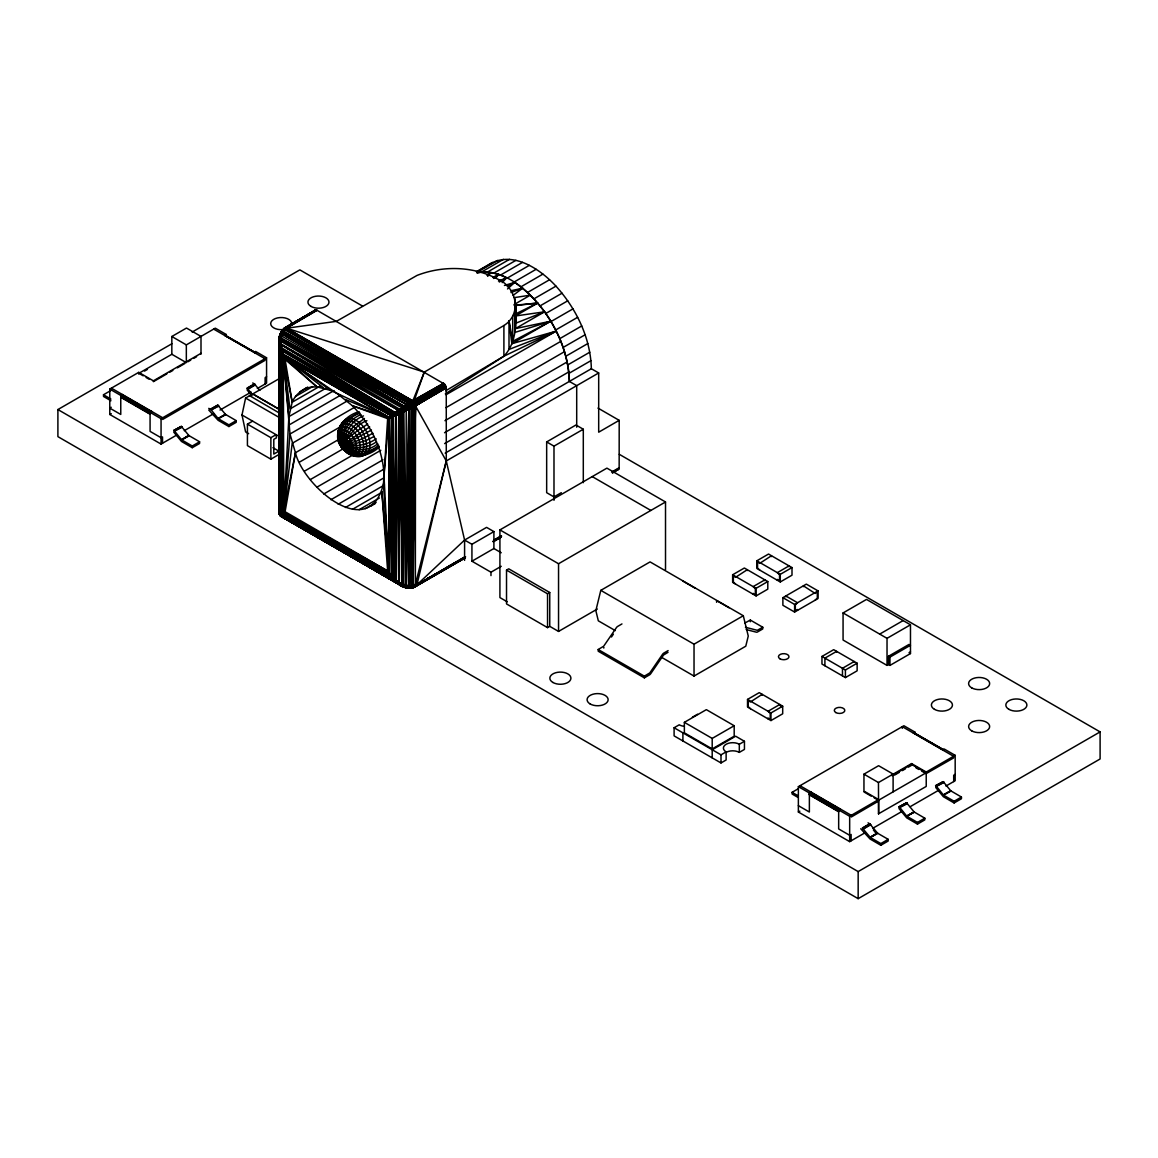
<?xml version="1.0" encoding="UTF-8"?>
<svg xmlns="http://www.w3.org/2000/svg" width="1158" height="1158" viewBox="0 0 1158 1158"><rect width="100%" height="100%" fill="white"/><g stroke="black" fill="none" stroke-linecap="round" stroke-linejoin="round"><path stroke-width="1.5" d="M282.899 516.048C277.283 517.148 280.743 510.982 285.085 511.72L387.655 570.937C393.213 578.739 401.623 586.73 411.756 586.831C422.945 584.095 407.587 590.739 404.012 586.947L281.047 516.396L279.165 512.994L279.02 341.321L281.857 332.317L286.272 326.932L281.712 331.159L279.107 339.236L279.44 514.659L401.623 585.948L408.007 587.902L415.722 586.527L410.236 588.018L402.622 586.266L393.662 579.13L389.016 572.863L389.175 418.096L391.288 415.679L282.914 354.174C281.481 349.455 276.009 336.254 282.523 334.083L406.675 404.605L282.668 333.634L283.073 330.609L286.272 326.932L316.554 310.026L444.6 384.166L446.264 387.872L446.279 460.956L464.59 540.062L464.59 560.371M279.686 514.094L280.279 349.267L283.305 356.476L289.992 434.018L295.435 452.735L285.085 511.72L279.86 514.485L283.797 512.154L288.892 416.634L292.192 402.202L285.085 359.429C280.931 351.019 278.76 340.061 283.739 331.564L286.084 328.018L317.046 310.214L286.692 328.206L283.03 332.288C276.574 333.518 280.164 344.939 280.279 349.267L279.324 514.398L400.306 585.253L407.196 587.338L412.726 587.627L405.387 586.643L398.873 582.112L400.306 413.507L402.318 583.979L402.333 412.581L400.321 409.194L412.668 400.842L443.63 383.298L412.668 400.842L286.648 328.235C274.736 331.362 278.788 351.815 285.085 359.429L316.887 386.83L330.913 390.478L388.856 417.647L411.119 408.296L446.264 387.872L411.119 408.296L396.094 415.013L395.312 579.449L392.576 416.793L392.07 576.423C396.76 584.819 409.179 591.796 416.952 584.79L465.473 556.926M413.768 585.977L409.324 585.962L409.324 409.208L406.371 585.47C404.504 590.117 393.213 581.244 406.299 587.642C411.061 589.813 412.653 584.747 416.952 584.79L465.502 556.766M285.302 328.192L316.076 309.953L284.086 328.423L281.655 334.069L280.439 342.652L282.914 354.174L284.159 357.446L338.194 394.357L352.466 405.807L387.655 418.646L396.094 415.013L446.177 387.235L412.566 407.529L412.566 585.905L415.447 405.966L414.68 403.549L412.61 400.885L286.692 328.206L282.422 332.259C278.412 341.002 280.279 351.395 285.085 359.429L280.193 345.2L280.453 334.401L279.02 341.321L279.773 347.516L279.339 513.095L281.047 516.396L285.085 511.72L279.816 513.11L280.598 350.367C278.513 342.03 280.077 334.879 284.694 328.003L280.135 336.312L281.003 341.407L398.439 410.279L387.655 418.646L383.443 483.827L389.016 572.863C393.373 577.958 402.955 590.725 410.135 586.295L399.872 583.357L393.677 578.059L392.576 416.793M661.623 657.353L694.033 676.069L694.033 644.195L600.799 590.363L595.849 610.671L598.324 620.818L615.303 630.618M279.223 514.138L279.353 337.861L283.16 329.379L279.556 336.732L279.454 345.735C279.049 337.846 279.092 330.088 286.648 328.235L284.94 329.885L411.351 402.289L413.811 406.863L446.177 387.235L401.218 413.088L402.318 583.979M279.831 338.411L279.078 341.132L280.685 350.309L281.51 512.806L281.741 353.32L283.739 512.169L285.056 511.72L283.797 512.154L283.305 356.476L283.753 357.214L282.914 354.174L391.722 415.331L281.756 349.716L393.358 414.361L444.122 383.689L404.012 406.661L406.226 410.482L405.879 585.311L411.452 587.323L416.431 586.122C408.716 589.567 400.784 585.137 394.675 580.867L281.524 515.209L280.685 513.255L280.598 350.367C279.7 344.693 276.805 331.839 284.593 330.377L286.692 328.206L424.291 372.123L503.904 325.528C522.562 313.876 516.497 286.779 497.564 279.049C473.072 266.022 442.747 265.443 417.068 275.401L336.37 321.359L286.692 328.206M409.324 409.208L408.76 585.934L406.472 587.642L400.306 585.253M404.547 587.077L410.873 587.844L403.389 585.876L396.326 580.317L398.757 414.202C384.152 419.789 403.983 408.123 398.757 414.202L398.757 582.04L400.306 413.507L401.71 584.631C405.271 586.049 413.102 590.45 415.433 585.47M409.44 403.114L412.566 407.529L411.047 586.049L413.435 586.845L416.692 585.76L409.7 587.077L400.842 585.21M408.209 586.093L409.324 585.962L411.119 408.296L415.027 404.316M501.226 552.757L493.901 548.516L493.901 531.594L486.577 527.368L464.59 540.062L416.952 584.79L415.288 586.078L413.189 585.847L415.433 405.705L412.566 585.905L413.768 406.617M416.431 586.122L411.611 587.092L406.371 585.47L408.788 409.483L416.431 402.854L445.425 385.31L414.014 402.448L387.655 418.646C397.44 417.112 421.903 394.632 395.312 412.566L393.358 414.361L395.037 413.174L393.807 415.273L389.175 418.081L391.216 575.54L396.094 580.447L395.877 414.738M285.085 359.429L280.728 347.545L281.032 344.606L394.067 413.522L281.336 347.617L281.032 344.273L398.439 410.279L281.119 340.22L281.162 338.049L403.476 406.748L404.345 406.154L282.523 334.083L406.574 404.663L414.014 402.448M409.324 585.962L412.566 407.529M281.64 513.197L281.741 353.32L282.711 512.922L284.014 512.632L391.303 576.872L281.77 514.905C278.108 517.901 281.915 513.11 285.085 511.72L281.64 513.197L279.454 513.284L279.339 512.256L279.802 514.369M279.874 512.01L279.02 513.052L280.019 515.368L280.873 514.992L399.264 584.616L402.376 586.281L405.879 585.311L408.788 409.483L407.008 407.486L396.702 411.741L395.168 413.493L405.039 408.615L401.406 411.365M279.44 340.785L279.961 336.399M576.698 427.215L576.698 385.657L569.374 381.431C568.911 356.288 558.836 332.172 544.564 311.806L515.773 323.198L515.773 304.438C516.41 322.069 516.946 342.392 503.904 356.215L445.323 393.865M280.222 338.266L279.961 345.33L281.843 353.552L283.739 512.169L295.435 452.735L340.64 426.636M281.712 331.159L279.396 337.253L282.798 329.683M379.202 447.089C370.618 455.499 351.149 461.579 343.709 448.725C343.347 435.249 350.063 420.976 363.496 415.896M348.934 453.979C336.645 443.094 346.314 419.399 360.992 414.709M176.523 435.162L161.063 444.079L109.778 414.463L109.778 389.088L120.765 395.428L122.372 394.502L120.765 397.295L150.077 414.217L151.684 411.423L150.077 412.349L150.077 431.384L161.063 437.738L162.525 436.884L162.525 443.239M360.095 413.16C346.387 417.169 341.451 431.341 343.694 444.035C345.562 450.404 350.309 456.165 357.373 456.151C379.231 457.12 368.939 426.216 355.81 420.383C341.986 412.364 333.055 434.93 340.047 445.092C365.798 464.546 332.303 413.971 342.421 448.754L344.679 448.826M809.746 793.433L809.37 794.851L838.667 811.772L839.043 810.354L809.746 793.433L810.976 792.058L810.832 793.838M372.934 433.266C362.787 438.564 351.033 445.208 339.323 443.471C333.895 429.198 344.519 415.867 358.806 411.756M376.422 441.835C365.523 449.796 348.269 449.68 338.44 440.199C342.348 415.621 366.131 463.432 343.159 449.405L341.422 442.964L342.29 440.706L345.562 442.602L346.459 445.381L345.2 447.191L342.29 445.208L340.959 446.655L346.98 452.648L342.001 448.117L343.477 446.539L344.577 449.304M339.569 430.515L339.786 427.881C336.964 431.934 337.181 437.507 339.641 441.676C347.472 444.73 349.673 455.702 359.183 455.745C372.21 446.091 353.957 415.983 340.032 426.13C337.412 431.297 337.991 437.71 341.378 442.443M476.951 272.767C505.192 268.352 528.945 290.947 544.564 311.806L515.296 316.004L515.773 304.438M612.437 473.014L619.154 468.281L619.197 420.34L597.977 408.094M410.67 587.946L401.623 585.948L281.104 516.41L281.553 514.745L280.019 515.368L314.629 535.054L281.611 516.28L283.03 515.759M279.758 514.297L280.12 513.761C277.095 512.256 281.901 515.976 284.014 512.632L387.655 570.937L391.216 575.54L389.016 572.863L383.993 475.764L388.914 418.197L401.565 411.597M279.295 338.802L279.02 341.842M282.06 330.87L280.569 336.153L281.003 341.407L279.947 342.84L279.512 338.599M284.086 328.423L285.621 327.338L281.162 332.838L283.942 328.626L315.642 309.997M279.947 335.574L282.566 330.088M406.14 587.598L404.012 586.947M281.423 332.172L284.94 327.931M248.637 433.671L245.597 431.905L241.993 414.984L245.597 398.062L279.136 378.709M279.15 339.019L279.512 336.949L279.657 384.036M280.091 515.455C279.7 513.689 280.25 515.556 280.815 515.715M383.443 483.827C369.185 543.189 303.208 486.114 295.435 452.735M415.36 585.789L416.952 584.79L446.279 460.956L415.505 405.937L415.36 585.789L411.886 586.541L406.371 585.47M283.03 332.288L281.611 335.979L280.135 336.312M279.816 513.11L279.281 513.935L279.165 512.994M339.207 441.878L339.323 443.471M281.119 334.155L283.392 329.277M279.556 336.732L281.437 331.724L285.36 327.7L283.768 329.118M281.162 332.838L282.509 330.32M280.656 334.315L281.148 332.549M279.961 514.673L279.295 513.993M343.159 433.497L342.073 437.058L343.694 444.035C354.536 447.408 366.883 445.208 376.205 438.81M366.912 420.658C354.913 425.029 349.658 436.609 342.29 445.208M338.339 432.47L338.281 440.662L340.047 445.092L340.336 444.382M285.114 329.306L412.61 400.885L411.351 402.289L444.122 383.689M279.802 336.5L280.453 334.401M282.074 513.964L281.77 514.905L281.206 514.282L282.784 513.052M281.032 344.606L394.936 412.856L281.032 344.273L395.312 412.566L406.154 405.951L406.574 404.663L415.722 401.623L445.034 384.702M279.136 513.226L279.281 513.935M280.062 515.585L284.419 512.024M280.569 336.153L285.215 327.902L316.076 309.953L285.505 327.902L282.422 332.259M411.133 402.058L412.755 401.073L424.291 372.123L414.318 400.219L404.012 406.661M280.135 334.648L280.974 332.679M279.454 345.735L279.353 343.202L280.004 347.979L280.193 345.2L281.061 347.371L280.062 340.481L281.119 340.206L403.476 406.748M343.926 440.966L353.233 426.651L364.466 418.501M340.394 425.551C361.296 403.23 383.703 473.275 347.125 452.937M284 330.696L285.794 327.946L316.554 310.026L286.084 328.018M280.554 333.518L282.48 330.566M283.681 330.638L285.505 327.902M334.097 390.536L288.892 416.634L283.305 356.476L292.192 402.202C295.087 395.124 301.152 390.405 307.796 387.119M342.797 422.149C338.454 428.619 339.251 437.898 343.694 444.035L339.641 439.664L337.846 434.815C346.054 417.025 368.273 455.499 348.761 453.704L344.36 447.06L346.3 449.955M280.815 332.824L283.16 329.379M280.67 350.584L281.553 349.817L280.193 345.2M343.709 437.319L345.663 434.438M611.438 637.016L613.378 634.179M314.672 310.764L315.251 310.156L284.463 328.105L286.272 326.932M851.13 840.795L851.13 834.44L849.668 835.294L838.667 828.94L838.667 809.905L840.288 808.979L839.246 810.007L809.934 793.085M281.582 331.333L283.942 328.626L314.918 310.416M285.404 329.422L286.388 328.423M446.004 386.598L416.692 403.505L411.119 408.296L409.86 407.978L407.674 404.243M413.261 401.536L415.288 401.073L414.477 403.172L416.431 402.854L445.743 385.932M407.558 408.427L412.726 404.185L399.857 409.266L396.702 411.741L410.887 405.257L403.896 411.032L390.42 416.894L393.112 414.246L393.59 414.897L388.914 417.618L352.466 405.807C370.589 424.45 383.269 449.463 383.993 475.764M444.6 384.166L407.833 404.489L410.772 402L283.739 331.564L283.377 330.623L285.794 327.946M281.22 515.614C278.615 516.207 284.275 516.786 281.655 515.73M495.581 278.137L498.823 274.432L492.642 277.457M346.531 418.921C340.669 424.393 339.786 433.41 342.29 440.706L340.742 437.579M487.634 276.328L491.122 272.477L486.678 275.039M395.312 413.826C399.09 413.261 399.003 408.76 402.159 407.92L280.887 340.235L280.67 338.136M393.879 415.389L397.541 413.449L396.094 415.013L399.727 412.827L401.218 413.088L403.563 410.54L402.376 408.412M348.587 418.443C342.855 423.958 340.061 433.353 343.477 440.749M502.167 282.624L506.755 277.746L498.447 281.032M282.48 330.812L283.71 329.654M507.522 288.964L514.76 282.364L504.439 285.461M406.226 410.482L416.431 402.854L412.002 407.558M390.362 416.75L388.914 417.618L345.446 399.51M414.68 403.549L403.853 411.872L405.879 585.311L402.333 412.581L404.214 411.466L403.563 410.54M400.726 410.149L413.507 401.812M401.261 411.119L403.071 409.758L398.96 411.553L401.117 410.887L399.452 412.422L408.962 406.357L402.637 408.933M402.188 412.422L403.896 411.032M406.646 587.613C394.024 581.75 395.283 582.517 387.655 570.937L389.016 572.863L381.778 491.064L387.655 570.937L393.662 579.13L399.872 583.357M400.986 410.641L415.722 401.623M281.423 331.955L282.378 331.188M398.034 581.924L398.757 582.04L395.674 580.723L397.208 582.488L393.59 579.174L388.683 572.863L284.057 512.618L282.943 513.284M493.626 278.485L498.823 274.432M393.807 415.273L390.564 417.141L393.445 416.46L397.541 413.449M405.85 587.453L411.582 587.728L415.288 586.57L465.241 557.736M513.11 295.362L522.678 288.197L510.736 290.788M346.126 443.702L371.486 430.038M396.702 411.741L398.569 410.685M345.46 438.332L348.167 436.392M400.986 585.152L403.071 586.093L399.452 583.69L403.389 585.876M414.68 586.99L464.604 558.257M391.129 417.372L392.07 576.423C385.701 570.937 400.422 587.555 402.622 586.266M409.86 586.831L412.002 586.252M413.681 586.281L415.172 585.311L446.279 460.956L598.686 372.963L598.686 432.195L619.197 420.34M487.836 265.457C511.04 249.303 539.787 268.555 555.956 286.142C576.308 308.694 590.638 338.006 591.347 368.736L598.686 372.963M279.758 345.446L283.753 357.214M409.628 403.36L412.668 400.842M399.582 583.589L397.31 582.431L401.117 585.079L395.023 581.07L402.376 586.281M304.684 388.914L310.489 387.163L316.887 386.83L284.159 357.446L388.856 417.647L284.014 357.055L280.265 347.805M302.122 318.566L291.295 324.993L302.122 318.508M305.22 316.727L314.498 311.212M445.729 390.767L503.904 356.215L556.231 331.116L511.836 343.694L508.999 320.737L508.999 349.441L556.231 331.116L445.989 394.762M343.304 421.498L359.342 412.176M416.952 584.79L464.59 556.984M280.685 350.309L282.711 354.869L281.64 352.597M367.651 424.103L357.373 430.776L344.36 441.27M464.821 557.866L415.288 586.57C412.856 589.509 402.651 586.657 408.383 587.96M493.351 541.322L500.531 537.182M143.216 375.814L138.859 373.31L171.833 354.276L171.833 336.5L186.496 328.047L201 336.413L201 354.189M619.313 454.327L1100.1 731.899L1100.1 758.982L858.165 898.666L57.9 436.638L57.9 409.556L171.847 343.767M192.141 332.057L299.835 269.872L362.483 306.045M109.778 389.088L138.714 372.369L153.377 380.837L201 353.335M171.833 336.5L186.337 344.881L201 336.413M201.521 336.109L215.287 328.163L226.273 334.517L226.273 336.37L225.897 335.4M110.922 400.755L103.496 396.456L103.496 394.762L110.821 390.536M144.533 371.081L147.457 369.388M226.273 334.517L224.666 335.444L255.484 352.712L225.217 335.241M166.853 373.889L153.377 381.677L153.377 380.837M169.864 372.167L172.86 370.43M177.348 367.839L184.846 363.511M187.813 361.803L190.737 360.109M193.676 358.415L196.599 356.722M111.24 407.269L109.778 408.123L120.765 414.463L120.765 395.428M109.778 414.463L111.24 413.623M285.186 328.148L302.151 318.349M150.077 412.349L161.063 418.704L266.572 357.779L266.572 383.168L257.337 388.495M208.758 408.354L210.38 409.281L217.704 405.054L225.564 414.434L236.218 420.629L236.218 422.323L228.893 426.549L218.109 420.282L208.758 410.048M259.87 390.391L254.34 383.906L247.016 388.133L252.545 394.617M266.572 376.813L265.11 377.667L265.11 384.007M181.357 426.39L173.743 430.443L181.357 426.39L188.928 435.582L199.581 441.777L199.581 443.471L192.257 447.697L181.473 441.444L173.743 432.137M210.38 409.281L217.993 405.242M247.305 388.321L254.63 384.094M174.033 430.631L181.632 426.622M210.669 409.469L218.269 405.474M247.58 388.552L254.905 384.326M174.308 430.848L181.907 426.882M210.944 409.7L218.544 405.734M247.855 388.813L255.18 384.586M174.583 431.123L182.168 427.186M211.219 409.961L218.804 406.038M248.116 389.117L255.44 384.876M184.296 430.675L213.825 413.623M220.034 410.033L251.127 392.084M249.506 395.804L252.589 393.85L279.947 409.642M181.488 439.678L188.812 435.451L181.603 439.808L174.844 431.413M211.48 410.265L218.124 418.53L225.448 414.303M218.124 418.53L225.564 414.434M189.188 435.77L181.734 439.924L192.257 446.018L199.581 441.777M218.24 418.66L225.824 414.622M476.387 271.739L492.512 262.432M477.574 271.377L486.374 266.311M477.212 272.231L497.737 260.391M477.183 272.825L481.453 272.043L503.426 259.349M481.453 272.043L487.532 272.029L509.52 259.334M218.37 418.776L228.893 424.856L236.218 420.629M487.532 272.029L493.945 273.042L515.932 260.347M493.945 273.042L500.574 275.054L522.562 262.359M299.632 392.055L307.42 387.554M279.657 454.081L270.871 459.161L247.421 445.627L247.421 424.132L252.632 421.136M295.435 396.528L312.588 386.627M499.33 282.031L506.755 277.746M292.192 402.202L320.259 386.005M529.322 265.356L507.349 278.05L500.574 275.054M325.861 388.263L289.992 408.962L283.305 356.476M536.14 269.293L514.166 281.987C546.301 304.25 567.927 342.232 569.374 381.431M507.334 286.648L514.76 282.364M520.941 286.808L542.914 274.113M288.892 425.058L340.336 395.356M247.421 424.132L270.871 437.681L276.082 434.67L276.444 437.84L273.795 439.36L273.795 454.081L279.657 450.708M527.57 292.453L549.543 279.758M347.675 400.726L289.992 434.018L283.739 512.169L292.192 443.311L354.551 407.312M514.036 304.583L530.378 295.145L514.34 297.62M533.968 298.836L555.956 286.142M515.296 316.004L537.717 303.063L514.355 305.278M540.062 305.886L562.05 293.191M515.773 323.198L515.006 310.054L515.513 328.568L544.564 311.806M545.765 313.5L567.738 300.805M299.632 462.042L338.599 439.533M511.836 343.694L550.759 321.215L515.513 328.568M550.976 321.577L572.964 308.882M369.706 426.955L345.562 442.602L348.428 442.023M387.655 418.646L390.492 417.025M445.425 385.31L397.107 412.711M304.684 471.031L343.665 448.522M555.652 330.001L577.639 317.306M310.489 479.484L354.131 454.269M559.734 338.672L581.707 325.977M445.946 407.659L560.834 341.335M316.887 487.2L380.808 450.303M563.135 347.443L585.123 334.763M444.961 420.687L564.525 351.656M323.748 494.003L382.994 459.798M565.842 356.23L587.815 343.55M444.542 432.73L567.203 361.904M330.913 499.735L383.92 469.135M567.796 364.9L589.769 352.22M338.194 504.266L383.399 478.167M444.614 443.601L568.824 371.892M568.969 373.339L590.956 360.645M345.446 507.494L384.413 484.985M445.164 453.14L591.347 368.736M352.466 509.317L382.097 492.208M359.125 509.708L379.39 498.012M365.248 508.666L376.162 502.369M370.69 506.205L375.366 503.513M561.312 492.686L553.987 496.912L546.663 492.686L546.663 441.922L575.96 425L583.299 429.227L583.299 482.669M546.663 441.922L553.987 446.148L583.299 429.227M393.879 579L391.78 577.393L397.064 583.01L281.307 515.498M464.59 540.062L471.928 544.289L493.901 531.594M507.247 601.813L499.923 597.586L499.923 529.901L606.908 468.136L665.517 501.979L665.517 569.664M494.234 539.874L500.372 536.328M611.612 472.102L619.197 467.731M493.684 540.482L501.515 535.966M613.074 471.798L619.154 468.281M409.44 587.728L413.247 587.236L465.4 557.186M493.12 541.206L501.414 536.429M612.944 472.29L619.023 468.773M493.424 541.452L501.255 536.936M612.727 472.696L618.806 469.193M493.163 541.814L500.647 537.486M471.928 544.289L471.928 561.21L493.901 548.516M471.928 561.21L490.978 572.211L501.226 566.291M549.746 626.348L547.546 627.622L506.524 603.926L506.524 570.083L508.724 568.824L549.746 592.505L549.746 626.348L558.547 631.428L597.296 609.05M499.923 529.901L558.547 563.743L665.517 501.979M506.524 570.083L547.546 593.779L549.746 592.505M600.799 590.363L650.072 561.905L743.306 615.738L748.256 636.046L745.781 646.193L694.033 676.069M621.962 623.93L617.721 626.391A3.112 1.795 -60 0 0 616.374 627.679L603.651 646.251L598.194 649.508L598.194 651.201L644.355 677.85L649.464 674.897A3.112 1.795 -60 0 0 650.796 673.594L663.534 655.023L668.021 652.33M732.638 574.773L744.362 568.013L767.797 581.548L767.797 589.161L756.087 595.921L732.638 582.387L732.638 574.773L756.087 588.307L767.797 581.548M756.825 560.805L768.55 554.045L792 567.579L792 575.193L780.275 581.953L756.825 568.419L756.825 560.805L780.275 574.339L792 567.579M668.123 650.579L663.881 653.04A3.112 1.795 -60 0 0 662.535 654.328L649.812 672.899L644.355 676.156L598.194 649.508M694.033 644.195L743.306 615.738M782.88 597.658L806.33 584.124L818.055 590.898L818.055 598.512L794.605 612.046L782.88 605.272L782.88 597.658L794.605 604.433L818.055 590.898M746.244 629.59L756.333 632.167A3.112 1.795 -60 0 0 757.621 631.906L762.775 628.939L762.775 627.245L750.312 620.051L744.739 623.105M762.775 627.245L757.289 630.314L745.434 627.289M843.067 612.944L866.517 599.41L910.477 624.799L910.477 653.561L889.966 665.401L888.49 664.562L887.028 665.401L843.067 640.027L843.067 612.944L887.028 638.333L910.477 624.799M726.124 752.382A9.322 5.385 0 0 1 739.311 752.382L744.449 749.414L744.449 741.294L739.311 744.261A9.322 5.385 0 0 0 726.124 744.261A9.322 5.385 0 0 0 726.124 751.875L726.124 759.995L721 762.948L674.101 735.88L674.101 727.76L679.239 724.792A9.322 5.385 0 0 0 683.408 726.196M692.426 717.178L697.55 714.225M684.364 722.346L706.351 709.651L734.186 725.733L734.186 736.213L712.199 748.908L684.364 732.84L684.364 722.346L712.199 738.413L734.186 725.733M747.518 699.418L759.243 692.643L782.692 706.177L782.692 713.791L770.967 720.566L747.518 707.031L747.518 699.418L770.967 712.952L782.692 706.177M821.963 656.441L833.688 649.667L857.137 663.201L857.137 670.815L845.412 677.589L821.963 664.055L821.963 656.441L845.412 669.975L857.137 663.201M879.704 634.106L903.153 620.558M779.768 704.498L768.043 711.258L770.229 713.371L770.229 719.292L768.043 718.032L768.043 718.872M888.49 656.268L909.016 644.427L910.477 645.267L889.966 657.107L888.49 656.268L888.49 664.562M674.101 727.76L721 754.828L726.124 751.875M910.477 651.867L909.016 652.707L910.477 653.561M865.113 832.718L849.668 841.634L798.369 812.019L798.369 786.644L903.877 725.733L914.878 732.073L914.878 733.94M798.036 797.442L792.086 794.012L792.086 792.318L797.949 788.945M798.369 786.644L809.37 792.984L810.976 792.058M914.878 732.073L913.257 733L914.067 732.782M798.369 812.019L799.831 811.179M893.107 774.08L878.459 782.533L878.604 813.929L878.604 799.541L863.955 791.088L863.955 774.166L878.604 765.699L893.107 774.08L893.107 791.84M892.094 774.832L911.578 763.585L926.226 772.053L955.176 755.334L955.176 780.724L945.941 786.05M892.094 775.686L911.578 764.439L926.082 772.806L878.459 800.308M894.671 775.035L899.288 772.372M902.357 770.606L905.426 768.825M908.509 767.059L911.578 765.279L911.578 763.585M838.667 809.905L849.668 816.26L878.604 799.541M878.459 813.842L926.226 786.427L926.226 772.053M888.186 839.333L877.648 833.253L869.672 823.772L862.334 827.999L870.324 837.48L880.847 843.574L888.186 839.333L888.186 841.026L880.847 845.268L870.063 839L860.727 828.752M955.176 774.369L953.7 775.223L953.7 781.563M862.623 828.187L869.947 823.946M906.584 802.798L898.97 806.851L906.584 802.798L914.169 811.99L924.822 818.185L924.822 819.878L917.483 824.105L906.7 817.852L898.97 808.53M943.22 781.65L935.606 785.689L943.22 781.65L950.805 790.842L961.444 797.037L961.444 798.73L954.12 802.957L943.336 796.69L935.707 787.454M862.913 828.404L870.237 824.178M899.259 807.039L906.873 803.03M935.896 785.877L943.509 781.882M863.188 828.679L870.512 824.438M899.549 807.256L907.148 803.29M936.185 786.108L943.784 782.142M863.434 828.969L870.773 824.742M899.809 807.517L907.394 803.594M936.446 786.369L944.031 782.432M872.886 828.231L902.415 811.179M910.188 806.692L938.168 790.538M870.092 837.234L877.417 833.007M900.07 807.821L906.714 816.086L914.053 811.859M936.706 786.673L943.35 794.938L950.689 790.711M870.208 837.364L877.532 833.138M906.714 816.086L914.169 811.99M943.35 794.938L950.805 790.842M870.324 837.48L877.778 833.34M906.83 816.216L914.415 812.178M943.466 795.068L951.051 791.03M907.09 816.419L917.483 822.412L924.822 818.185M943.596 795.17L954.12 801.264L961.444 797.037M57.9 409.556L858.165 871.583L1100.1 731.899M374.005 436.508L366.275 440.503L349.513 445.367M426.839 578.899L429.98 577.089M448.768 566.262L451.895 564.467M493.641 540.743L501.472 536.241M377.74 443.731C368.751 451.562 356.476 450.317 346.126 446.641C351.96 452.025 360.529 455.022 368.302 452.59M426.752 578.986L429.864 577.205M432.976 575.425L436.088 573.644M446.974 567.406L450.086 565.611M453.198 563.83L457.873 561.152M495.204 539.758L498.316 537.978M378.637 445.28C370.285 453.053 358.821 452.706 348.92 448.928M363.019 455.644L379.115 446.423M412.928 404.547L407.196 407.804M414.868 403.939L405.213 408.919M613.697 471.393L618.155 469.714M415.172 404.692L405.561 409.483M415.375 405.387L411.886 407.283M413.189 585.847L411.886 586.541L415.172 586.353M508.999 320.737L512.733 341.321L550.759 321.215L515.006 332.389L515.006 298.822M390.564 575.193L392.432 577.017M396.022 415.389L398.757 414.202M515.006 314.209L537.717 303.063L514.514 305.654M408.195 587.946L415.722 586.527L408.007 587.902M282.711 512.922L280.004 513.414M943.611 749.762L942.569 749.921L944.175 748.994L955.176 755.334M413.247 587.236L412.262 586.99L414.246 587.251M406.154 405.951L414.26 402.81M281.655 334.069L282.668 333.634L408.731 403.274L283.334 332.346L409.266 402.941L283.739 331.564M280.757 344.954L280.439 342.652L280.916 344.896M510.982 292.554L522.678 288.197M412.509 403.824L402.159 407.92M395.312 412.566L398.844 411.336M281.611 516.28L282.856 516.063M411.133 587.497L412.755 587.019M411.351 587.627L413.001 587.149M410.945 587.323L412.538 586.86M413.507 587.309L408.354 587.627M414.868 586.817L407.384 587.193M414.014 587.309L411.582 587.728M413.768 587.323L409.628 587.844M366.869 454.139C358.864 456.759 351.163 452.069 345.2 447.191L349.325 452.344L354.551 455.47C369.228 449.405 351.815 419.239 339.207 428.923L339.323 435.003L341.711 441.169M358.054 456.122L360.746 455.557M338.773 441.82L339.641 441.676M396.702 582.662L400.726 585.253M391.867 415.722L284.014 357.055L282.856 354.797M410.135 586.295L406.067 585.905L401.435 583.589M412.928 587.482L407.732 586.817L404.214 585.036M402.029 584.341L405.734 586.31M280.453 515.976L403.476 586.701L402.159 586.209M404.866 586.976L407.008 587.468M255.006 352.206L253.978 352.365L255.585 351.439L266.572 357.779M348.92 443.138L352.553 443.977M398.873 582.112L395.877 580.592L397.527 582.286M345.098 450.969L343.159 449.405M351.033 454.457L353.233 455.514M405.039 586.889L401.406 584.891M281.104 516.41L403.476 586.701L281.872 516.381L314.498 535.039M391.288 415.679L284.014 357.055L389.32 417.271M281.293 338.541L403.925 406.444L282.523 334.083M281.756 349.716L394.067 413.522M317.755 536.834L328.669 543.044L325.63 541.264M345.837 552.829L355.188 558.156L345.895 552.815M358.314 559.936L361.426 561.717L358.358 559.922M364.553 563.483L369.228 566.161M317.842 536.82L320.954 538.586M317.61 536.82L320.723 538.586M323.82 540.366L334.705 546.59M337.803 548.356L361.108 561.688M371.993 567.898L375.091 569.678M378.203 571.459L381.315 573.224M392.186 579.449L395.298 581.215M281.524 515.209L395.24 580.969L282.335 514.282L391.303 576.872L283.667 512.965M592.245 476.604L650.868 510.446M281.611 335.979L403.925 406.444M682.902 581.128L695.365 588.322M729.062 607.776L716.614 600.597L716.614 602.29M914.299 732.84L943.799 749.877M913.807 732.797L943.958 750.051M224.942 335.313L255.556 352.987M913.546 732.869L942.844 749.791M213.68 329.104L264.965 358.705L264.965 360.399L162.67 419.457L162.67 417.763L111.385 388.147L111.385 389.841M252.719 382.965L254.34 383.906M915.92 767.797L918.83 769.462M921.725 771.141L924.634 772.82M926.082 773.66L953.555 757.954L953.555 756.275L902.27 726.659L902.27 728.353M279.947 409.816L252.589 393.85M249.506 395.631L279.903 413.348M171.833 354.276L186.337 362.642L186.337 344.881M779.768 705.338L781.954 706.612M245.597 398.062L279.02 417.372M241.993 414.984L279.092 436.407M863.955 774.166L878.459 782.533M272.955 447.697L279.02 451.215M146.111 377.494L149.02 379.173M863.955 791.927L871.207 796.125M874.102 797.79L877.011 799.469M878.459 801.148L851.275 817.012L851.275 815.319L799.99 785.717L799.99 787.411M744.449 741.294L735.648 736.213L712.199 749.762L712.199 757.882M868.051 822.831L869.672 823.772M122.097 394.69L151.409 411.611M810.701 792.246L839.999 809.167M121.822 394.936L151.133 411.857M810.426 792.492L839.738 809.413M121.576 395.211L150.887 412.132M810.166 792.767L839.478 809.688M121.344 395.529L150.656 412.451M121.141 395.877L150.453 412.798M120.982 396.239L150.294 413.16M809.572 793.795L838.884 810.716M120.866 396.601L150.178 413.522M809.456 794.156L838.768 811.078M120.794 396.948L150.106 413.869M809.384 794.518L838.696 811.44M103.496 394.762L110.922 399.061M792.086 792.318L798.036 795.749M798.369 805.678L809.37 812.019L809.37 792.984M282.581 514.022L391.303 576.872M280.989 516.121L398.439 584.008M281.119 340.22L400.509 409.657M282.335 514.282L392.461 578.421M282.002 350.975L391.722 415.331M390.507 575.801L284.014 512.647L388.683 572.863L391.867 577.335L388.914 573.21M347.096 449.984L350.367 452.098M247.016 389.826L251.807 395.66M346.459 445.381L352.553 449.767M392.301 577.089L393.677 578.059M330.913 390.478L284.159 357.446L323.748 387.944M338.339 438.665L339.641 439.664M397.107 582.532L387.655 570.937M390.492 575.236L393.662 579.13M873.349 829.924L875.578 832.674M340.959 446.655L342.421 448.754M338.773 436.03L340.249 438.129M281.843 353.552L282.653 354.898M339.916 444.875L341.074 446.887M279.454 343.13L279.961 345.33L279.57 340.698M279.223 340.959L279.223 343.347M389.175 418.096L392.07 576.423M393.445 416.46L395.312 579.449M402.333 412.581L403.881 584.674M279.44 337.383L279.657 411.293M388.914 418.197L389.016 572.863M954.12 801.264L954.12 802.957M917.483 822.412L917.483 824.105M889.966 657.107L889.966 665.401M887.028 638.333L887.028 665.401M880.847 843.574L880.847 845.268M858.165 871.583L858.165 898.666M854.199 662.362L854.199 661.508L842.474 668.282L842.474 675.896M849.668 816.26L849.668 841.634M845.412 669.975L845.412 677.589M836.626 652.2L836.626 651.361L824.901 658.135L824.901 665.749M815.116 600.206L817.316 598.078L817.316 592.158L815.116 593.432L803.391 585.818L803.391 586.657M797.544 610.353L797.544 609.499L795.343 610.773L795.343 604.852L797.544 602.739L785.819 595.965L785.819 596.819M794.605 604.433L794.605 612.046M789.061 566.725L789.061 565.886L777.336 572.645L779.537 574.773L779.537 580.694L777.336 579.42L777.336 580.274M780.275 574.339L780.275 581.953M771.489 556.578L771.489 555.724L759.764 563.353L757.564 562.079L757.564 567.999L759.764 570.112M770.967 712.952L770.967 720.566M764.873 580.694L764.873 579.854L753.149 586.614L755.349 588.742L755.349 594.662L753.149 593.388L753.149 594.228M762.181 695.191L762.181 694.337L750.456 701.951L748.256 700.691L748.256 706.612L750.456 708.725M756.087 588.307L756.087 595.921M750.312 620.051L750.312 621.745M747.286 570.547L747.286 569.693L735.562 577.321L733.361 576.047L733.361 581.967L735.562 584.081M739.311 744.261L739.311 752.382M721 754.828L721 762.948M712.199 738.413L712.199 748.908M682.902 732.84L682.902 740.961M644.355 676.156L644.355 677.85M558.547 563.743L558.547 631.428M553.987 446.148L553.987 500.299M547.546 593.779L547.546 627.622M512.733 315.526L512.733 341.321M503.904 325.528L503.904 356.215M490.978 572.211L490.978 575.598M270.871 437.681L270.871 459.161M228.893 424.856L228.893 426.549M192.257 446.018L192.257 447.697M161.063 418.704L161.063 444.079M138.714 372.369L138.714 374.063M282.624 329.625A10.523 6.08 0 0 1 270.697 323.618A10.523 6.08 0 0 1 282.595 317.582A10.523 6.08 0 0 1 291.396 325.181M604.013 647.698A3.112 1.795 -60 0 1 603.665 648.002M334.908 546.605L331.796 544.825L334.98 546.59M835.83 712.561A5.269 3.04 0 0 0 844.631 711.2A5.269 3.04 0 0 0 838.189 707.48A5.269 3.04 0 0 0 835.83 712.561M780 658.844A5.269 3.04 0 0 0 788.801 657.483A5.269 3.04 0 0 0 782.359 653.749A5.269 3.04 0 0 0 780 658.844M311.01 306.407A10.523 6.08 0 0 0 328.626 303.685A10.523 6.08 0 0 0 315.729 296.245A10.523 6.08 0 0 0 311.01 306.407M1008.908 709.333A10.523 6.08 0 0 0 1026.524 706.612A10.523 6.08 0 0 0 1013.626 699.171A10.523 6.08 0 0 0 1008.908 709.333M971.692 687.852A10.523 6.08 0 0 0 989.294 685.131A10.523 6.08 0 0 0 976.411 677.676A10.523 6.08 0 0 0 971.692 687.852M552.945 682.482A10.523 6.08 0 0 0 570.561 679.746A10.523 6.08 0 0 0 557.664 672.306A10.523 6.08 0 0 0 552.945 682.482M590.16 703.963A10.523 6.08 0 0 0 607.776 701.241A10.523 6.08 0 0 0 594.879 693.801A10.523 6.08 0 0 0 590.16 703.963M971.692 730.828A10.523 6.08 0 0 0 989.294 728.107A10.523 6.08 0 0 0 976.411 720.667A10.523 6.08 0 0 0 971.692 730.828M934.463 709.333A10.523 6.08 0 0 0 952.079 706.612A10.523 6.08 0 0 0 939.181 699.171A10.523 6.08 0 0 0 934.463 709.333"/></g></svg>
